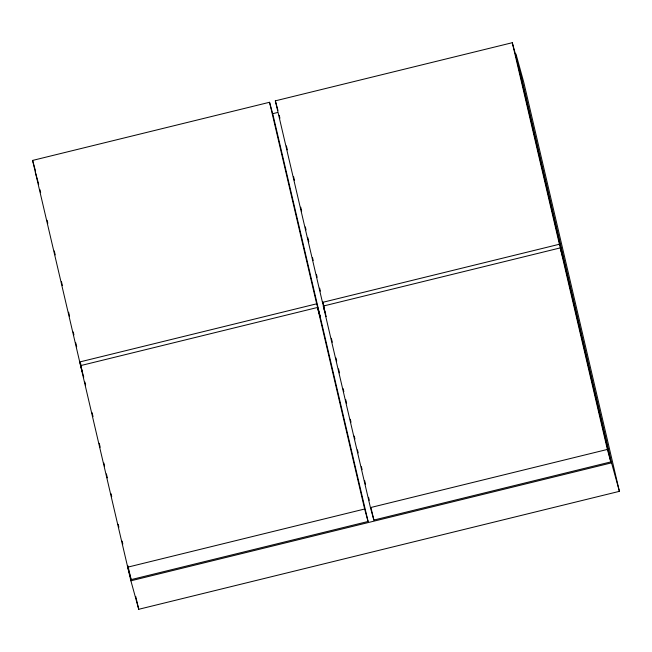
<?xml version="1.0" encoding="UTF-8"?>
<svg xmlns="http://www.w3.org/2000/svg" width="652" height="652" viewBox="0 0 652 652"><rect width="100%" height="100%" fill="white"/><g stroke="black" fill="none" stroke-linecap="round" stroke-linejoin="round"><path stroke-width="0.98" d="M619.4 491.339L611.552 462.847L515.96 53.994L523.809 82.494L619.4 491.339L138.737 609.294L130.889 580.802L32.6 160.425L269.545 102.274L272.976 114.736L320.099 316.285L316.668 303.816L269.545 102.274M325.633 313.905L322.463 302.398L275.34 100.848L512.285 42.706L515.716 55.167L562.839 256.717L559.408 244.247L512.285 42.706M272.658 113.701L277.605 112.494M316.668 303.816L79.723 361.966L82.364 371.558M322.463 302.398L559.408 244.247M368.078 521.478L364.647 509.016L127.702 567.167L131.133 579.628L368.078 521.478L320.955 319.936L317.524 307.467L80.579 365.617L83.749 377.125M323.31 306.049L560.264 247.899L563.695 260.368L610.818 461.909L373.873 520.06L370.434 507.59L323.31 306.049L324.9 311.803M370.434 507.59L607.379 449.44L610.818 461.909M130.889 580.802L611.552 462.847M275.34 100.848L277.98 110.441M325.429 313.718L326.22 316.595M32.6 160.425L35.51 170.971M35.298 171.957L38.696 184.304M560.264 247.899L607.379 449.44M279.235 115.298L279.928 118.256M286.391 145.918L287.32 149.87M293.555 176.545L294.476 180.498M300.719 207.173L301.64 211.126M305.34 226.937L306.032 229.895M307.874 237.801L308.803 241.753M312.495 257.564L313.188 260.523M316.424 274.353L317.116 277.32M319.659 288.184L320.352 291.151M322.895 302.023L324.28 307.948M331.371 338.274L332.292 342.227M335.992 358.029L336.685 360.996M338.527 368.902L339.456 372.854M343.148 388.657L343.84 391.624M345.69 399.529L346.611 403.482M350.311 419.285L351.004 422.251M354.24 436.082L354.933 439.049M357.467 449.913L358.16 452.879M361.395 466.71L362.088 469.676M364.631 480.54L365.552 484.493M368.559 497.337L369.252 500.296M371.102 508.201L373.873 520.06M317.524 307.467L364.647 509.016M135.73 596.425L138.737 609.294M39.959 189.683L40.652 192.65M47.123 220.311L47.816 223.277M54.279 250.938L55.208 254.891M61.443 281.566L62.364 285.519M68.607 312.194L69.528 316.147M73.228 331.95L73.921 334.916M75.762 342.822L76.691 346.766M80.383 362.577L81.076 365.544M84.931 382.039L85.624 384.998M92.095 412.667L93.016 416.62M99.259 443.295L100.18 447.239M103.88 463.05L104.573 466.017M106.415 473.914L107.344 477.867M111.036 493.678L111.728 496.645M118.199 524.306L118.892 527.264M122.128 541.103L122.82 544.061M127.898 565.797L131.133 579.628"/></g></svg>
